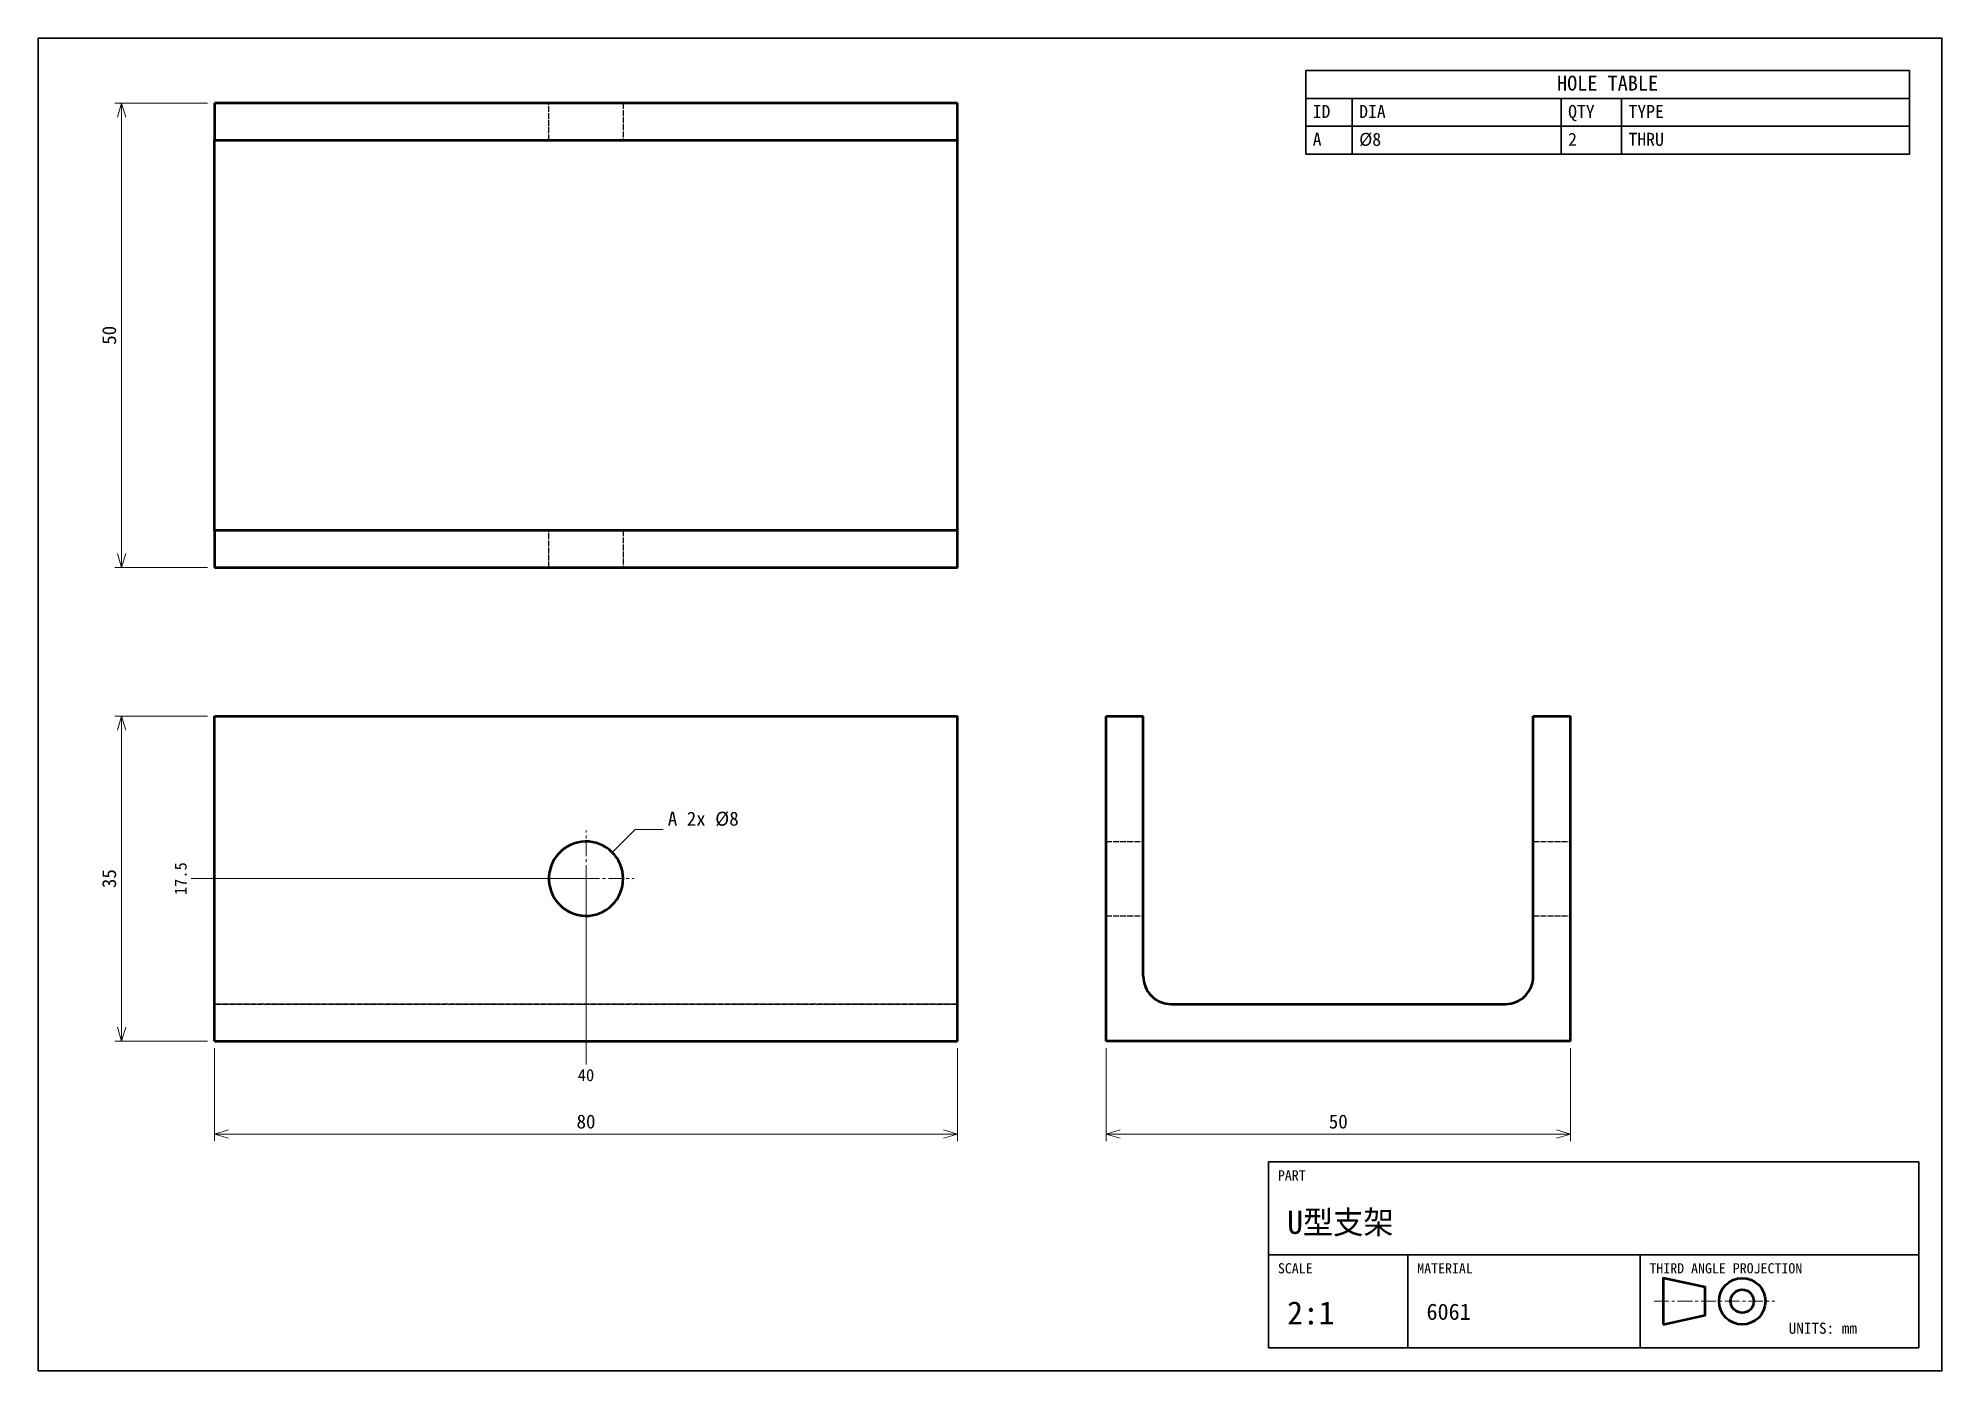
# Model space of a CAD drawing. Header units: millimetres. Extents: x 5 to 415, y 5 to 292.
import ezdxf
from ezdxf.enums import TextEntityAlignment as Align

# ---------------------------------------------------------------- set-up
doc = ezdxf.new("R2010")
doc.units = ezdxf.units.MM
doc.linetypes.add('CENTER', pattern=[5.08, 3.175, -0.635, 0.635, -0.635])
doc.linetypes.add('DASHED', pattern=[1.524, 1.27, -0.254])
for name, color, linetype, lineweight in [('CENTER', 5, 'CENTER', 18), ('DIM', 3, 'CONTINUOUS', 18), ('FRAME', 7, 'CONTINUOUS', 35), ('HIDDEN', 1, 'DASHED', 25), ('TEXT', 7, 'CONTINUOUS', 25), ('VISIBLE', 7, 'CONTINUOUS', 50)]:
    doc.layers.add(name, color=color, linetype=linetype, lineweight=lineweight)

msp = doc.modelspace()

# ---------------------------------------------------------------- linework, layer by layer
at = {"layer": 'CENTER'}
for p, q in [((123, 100.6), (123, 121.4)), ((123, 100.6), (123, 121.4)), ((112.6, 111), (133.4, 111)), ((112.6, 111), (133.4, 111)), ((353, 20), (379, 20))]:
    msp.add_line(p, q, dxfattribs=at)
at = {"layer": 'DIM'}
for p, q in [((41.5, 278), (21.5, 278)), ((23, 178), (23, 278)), ((41.5, 178), (21.5, 178)), ((41.5, 146), (21.5, 146)), ((23, 76), (23, 146)), ((123, 111), (38, 111)), ((123, 111), (123, 71)), ((41.5, 76), (21.5, 76)), ((43, 74.5), (43, 54.5)), ((203, 74.5), (203, 54.5)), ((235, 74.5), (235, 54.5)), ((335, 74.5), (335, 54.5)), ((43, 56), (203, 56)), ((235, 56), (335, 56))]:
    msp.add_line(p, q, dxfattribs=at)
for points in [[(23.9, 275), (23, 278), (22.1, 275)], [(22.1, 181), (23, 178), (23.9, 181)], [(23.9, 143), (23, 146), (22.1, 143)], [(128.66, 116.66), (133.61, 121.61), (139.61, 121.61)], [(22.1, 79), (23, 76), (23.9, 79)], [(46, 56.9), (43, 56), (46, 55.1)], [(200, 55.1), (203, 56), (200, 56.9)], [(238, 56.9), (235, 56), (238, 55.1)], [(332, 55.1), (335, 56), (332, 56.9)]]:
    msp.add_lwpolyline(points, dxfattribs=at)
at = {"layer": 'FRAME'}
for p, q in [((278, 279), (408, 279)), ((288, 267), (288, 279)), ((333, 267), (333, 279)), ((346, 267), (346, 279)), ((278, 273), (408, 273)), ((270, 30), (410, 30)), ((300, 10), (300, 30)), ((350, 10), (350, 30))]:
    msp.add_line(p, q, dxfattribs=at)
for points in [[(5, 5), (415, 5), (415, 292), (5, 292), (5, 5)], [(278, 267), (408, 267), (408, 285), (278, 285), (278, 267)], [(270, 10), (410, 10), (410, 50), (270, 50), (270, 10)]]:
    msp.add_lwpolyline(points, dxfattribs=at)
at = {"layer": 'HIDDEN'}
for p, q in [((43, 278), (43, 178)), ((43, 278), (203, 278)), ((131, 278), (115, 278)), ((115, 278), (131, 278)), ((115, 270), (115, 278)), ((131, 278), (131, 270)), ((203, 278), (203, 178)), ((203, 270), (43, 270)), ((131, 270), (115, 270)), ((115, 270), (131, 270)), ((43, 186), (203, 186)), ((131, 186), (115, 186)), ((115, 186), (131, 186)), ((115, 178), (115, 186)), ((131, 186), (131, 178)), ((43, 178), (203, 178)), ((131, 178), (115, 178)), ((115, 178), (131, 178)), ((43, 90), (43, 146)), ((43, 146), (43, 76)), ((43, 90), (43, 146)), ((43, 146), (203, 146)), ((203, 146), (43, 146)), ((203, 146), (43, 146)), ((203, 90), (203, 146)), ((203, 90), (203, 146)), ((203, 76), (203, 146)), ((243, 146), (235, 146)), ((235, 76), (235, 146)), ((243, 90), (243, 146)), ((335, 146), (327, 146)), ((327, 90), (327, 146)), ((335, 146), (335, 76)), ((235, 111), (235, 119)), ((235, 119), (235, 103)), ((235, 119), (243, 119)), ((243, 103), (243, 119)), ((243, 119), (243, 111)), ((327, 103), (327, 119)), ((327, 119), (327, 111)), ((327, 119), (335, 119)), ((335, 111), (335, 119)), ((335, 119), (335, 103)), ((235, 103), (235, 111)), ((243, 111), (243, 103)), ((327, 111), (327, 103)), ((335, 103), (335, 111)), ((235, 103), (243, 103)), ((327, 103), (335, 103)), ((43, 90), (43, 84)), ((43, 84), (43, 90)), ((203, 84), (203, 90)), ((203, 90), (203, 84)), ((43, 84), (203, 84)), ((203, 84), (43, 84)), ((249, 84), (321, 84)), ((43, 76), (203, 76)), ((335, 76), (235, 76))]:
    msp.add_line(p, q, dxfattribs=at)
for points in [[(131, 111), (130.96, 110.2), (130.84, 109.41), (130.64, 108.64), (130.37, 107.89), (130.03, 107.17), (129.61, 106.49), (129.13, 105.86), (128.59, 105.27), (127.99, 104.75), (127.34, 104.28), (126.65, 103.88), (125.92, 103.55), (125.17, 103.3), (124.39, 103.12), (123.6, 103.02), (122.8, 103), (122.01, 103.06), (121.22, 103.2), (120.45, 103.42), (119.71, 103.71), (119, 104.07), (118.33, 104.5), (117.71, 105), (117.14, 105.56), (116.62, 106.17), (116.17, 106.83), (115.79, 107.53), (115.48, 108.26), (115.25, 109.03), (115.09, 109.81), (115.01, 110.6), (115.01, 111.4), (115.09, 112.19), (115.25, 112.97), (115.48, 113.74), (115.79, 114.47), (116.17, 115.17), (116.62, 115.83), (117.14, 116.44), (117.71, 117), (118.33, 117.5), (119, 117.93), (119.71, 118.29), (120.45, 118.58), (121.22, 118.8), (122.01, 118.94), (122.8, 119), (123.6, 118.98), (124.39, 118.88), (125.17, 118.7), (125.92, 118.45), (126.65, 118.12), (127.34, 117.72), (127.99, 117.25), (128.59, 116.73), (129.13, 116.14), (129.61, 115.51), (130.03, 114.83), (130.37, 114.11), (130.64, 113.36), (130.84, 112.59), (130.96, 111.8), (131, 111)], [(131, 111), (130.96, 110.2), (130.84, 109.41), (130.64, 108.64), (130.37, 107.89), (130.03, 107.17), (129.61, 106.49), (129.13, 105.86), (128.59, 105.27), (127.99, 104.75), (127.34, 104.28), (126.65, 103.88), (125.92, 103.55), (125.17, 103.3), (124.39, 103.12), (123.6, 103.02), (122.8, 103), (122.01, 103.06), (121.22, 103.2), (120.45, 103.42), (119.71, 103.71), (119, 104.07), (118.33, 104.5), (117.71, 105), (117.14, 105.56), (116.62, 106.17), (116.17, 106.83), (115.79, 107.53), (115.48, 108.26), (115.25, 109.03), (115.09, 109.81), (115.01, 110.6), (115.01, 111.4), (115.09, 112.19), (115.25, 112.97), (115.48, 113.74), (115.79, 114.47), (116.17, 115.17), (116.62, 115.83), (117.14, 116.44), (117.71, 117), (118.33, 117.5), (119, 117.93), (119.71, 118.29), (120.45, 118.58), (121.22, 118.8), (122.01, 118.94), (122.8, 119), (123.6, 118.98), (124.39, 118.88), (125.17, 118.7), (125.92, 118.45), (126.65, 118.12), (127.34, 117.72), (127.99, 117.25), (128.59, 116.73), (129.13, 116.14), (129.61, 115.51), (130.03, 114.83), (130.37, 114.11), (130.64, 113.36), (130.84, 112.59), (130.96, 111.8), (131, 111)], [(131, 111), (130.96, 111.8), (130.84, 112.59), (130.64, 113.36), (130.37, 114.11), (130.03, 114.83), (129.61, 115.51), (129.13, 116.14), (128.59, 116.73), (127.99, 117.25), (127.34, 117.72), (126.65, 118.12), (125.92, 118.45), (125.17, 118.7), (124.39, 118.88), (123.6, 118.98), (122.8, 119), (122.01, 118.94), (121.22, 118.8), (120.45, 118.58), (119.71, 118.29), (119, 117.93), (118.33, 117.5), (117.71, 117), (117.14, 116.44), (116.62, 115.83), (116.17, 115.17), (115.79, 114.47), (115.48, 113.74), (115.25, 112.97), (115.09, 112.19), (115.01, 111.4), (115.01, 110.6), (115.09, 109.81), (115.25, 109.03), (115.48, 108.26), (115.79, 107.53), (116.17, 106.83), (116.62, 106.17), (117.14, 105.56), (117.71, 105), (118.33, 104.5), (119, 104.07), (119.71, 103.71), (120.45, 103.42), (121.22, 103.2), (122.01, 103.06), (122.8, 103), (123.6, 103.02), (124.39, 103.12), (125.17, 103.3), (125.92, 103.55), (126.65, 103.88), (127.34, 104.28), (127.99, 104.75), (128.59, 105.27), (129.13, 105.86), (129.61, 106.49), (130.03, 107.17), (130.37, 107.89), (130.64, 108.64), (130.84, 109.41), (130.96, 110.2), (131, 111)], [(243, 90), (243.03, 89.41), (243.12, 88.83), (243.26, 88.26), (243.46, 87.7), (243.71, 87.17), (244.01, 86.67), (244.36, 86.19), (244.76, 85.76), (245.19, 85.36), (245.67, 85.01), (246.17, 84.71), (246.7, 84.46), (247.26, 84.26), (247.83, 84.12), (248.41, 84.03), (249, 84)], [(321, 84), (321.59, 84.03), (322.17, 84.12), (322.74, 84.26), (323.3, 84.46), (323.83, 84.71), (324.33, 85.01), (324.81, 85.36), (325.24, 85.76), (325.64, 86.19), (325.99, 86.67), (326.29, 87.17), (326.54, 87.7), (326.74, 88.26), (326.88, 88.83), (326.97, 89.41), (327, 90)]]:
    msp.add_lwpolyline(points, dxfattribs=at)
at = {"layer": 'VISIBLE'}
for p, q in [((43, 278), (43, 270)), ((203, 278), (43, 278)), ((203, 270), (203, 278)), ((43, 264), (43, 270)), ((43, 270), (203, 270)), ((203, 264), (203, 270)), ((43, 192), (43, 264)), ((203, 192), (203, 264)), ((43, 186), (43, 192)), ((203, 186), (203, 192)), ((43, 186), (43, 178)), ((203, 186), (43, 186)), ((203, 178), (203, 186)), ((43, 178), (203, 178)), ((43, 76), (43, 146)), ((43, 146), (203, 146)), ((203, 76), (203, 146)), ((235, 146), (243, 146)), ((235, 76), (235, 146)), ((243, 90), (243, 146)), ((327, 90), (327, 146)), ((327, 146), (335, 146)), ((335, 76), (335, 146)), ((249, 84), (321, 84)), ((43, 76), (203, 76)), ((335, 76), (235, 76))]:
    msp.add_line(p, q, dxfattribs=at)
for points in [[(131, 111), (130.96, 111.8), (130.84, 112.59), (130.64, 113.36), (130.37, 114.11), (130.03, 114.83), (129.61, 115.51), (129.13, 116.14), (128.59, 116.73), (127.99, 117.25), (127.34, 117.72), (126.65, 118.12), (125.92, 118.45), (125.17, 118.7), (124.39, 118.88), (123.6, 118.98), (122.8, 119), (122.01, 118.94), (121.22, 118.8), (120.45, 118.58), (119.71, 118.29), (119, 117.93), (118.33, 117.5), (117.71, 117), (117.14, 116.44), (116.62, 115.83), (116.17, 115.17), (115.79, 114.47), (115.48, 113.74), (115.25, 112.97), (115.09, 112.19), (115.01, 111.4), (115.01, 110.6), (115.09, 109.81), (115.25, 109.03), (115.48, 108.26), (115.79, 107.53), (116.17, 106.83), (116.62, 106.17), (117.14, 105.56), (117.71, 105), (118.33, 104.5), (119, 104.07), (119.71, 103.71), (120.45, 103.42), (121.22, 103.2), (122.01, 103.06), (122.8, 103), (123.6, 103.02), (124.39, 103.12), (125.17, 103.3), (125.92, 103.55), (126.65, 103.88), (127.34, 104.28), (127.99, 104.75), (128.59, 105.27), (129.13, 105.86), (129.61, 106.49), (130.03, 107.17), (130.37, 107.89), (130.64, 108.64), (130.84, 109.41), (130.96, 110.2), (131, 111)], [(243, 90), (243.03, 89.41), (243.12, 88.83), (243.26, 88.26), (243.46, 87.7), (243.71, 87.17), (244.01, 86.67), (244.36, 86.19), (244.76, 85.76), (245.19, 85.36), (245.67, 85.01), (246.17, 84.71), (246.7, 84.46), (247.26, 84.26), (247.83, 84.12), (248.41, 84.03), (249, 84)], [(321, 84), (321.59, 84.03), (322.17, 84.12), (322.74, 84.26), (323.3, 84.46), (323.83, 84.71), (324.33, 85.01), (324.81, 85.36), (325.24, 85.76), (325.64, 86.19), (325.99, 86.67), (326.29, 87.17), (326.54, 87.7), (326.74, 88.26), (326.88, 88.83), (326.97, 89.41), (327, 90)], [(355, 15), (364, 17), (364, 23), (355, 25), (355, 15)]]:
    msp.add_lwpolyline(points, dxfattribs=at)
for radius in [5, 2.5]:
    msp.add_circle((372, 20), radius, dxfattribs=at)

# ---------------------------------------------------------------- texts
at = {"layer": 'TEXT'}
for s, height, p in [('HOLE TABLE', 3.2, (343, 280.7)), ('40', 2.6, (123, 67.4)), ('80', 3, (123, 57.2)), ('50', 3, (285, 57.2))]:
    msp.add_text(s, height=height, dxfattribs=at).set_placement(p, align=Align.CENTER)
for s, height, p in [('ID', 2.8, (279.5, 274.8)), ('DIA', 2.8, (289.5, 274.8)), ('QTY', 2.8, (334.5, 274.8)), ('TYPE', 2.8, (347.5, 274.8)), ('A', 2.8, (279.5, 268.8)), ('Ø8', 2.8, (289.5, 268.8)), ('2', 2.8, (334.5, 268.8)), ('THRU', 2.8, (347.5, 268.8)), ('A 2x Ø8', 3, (140.61, 122.41)), ('PART', 2.2, (272, 46)), ('U型支架', 5, (274, 34.5)), ('SCALE', 2.2, (272, 26)), ('MATERIAL', 2.2, (302, 26)), ('THIRD ANGLE PROJECTION', 2.2, (352, 26)), ('2:1', 5, (274, 15)), ('6061', 3.5, (304, 16)), ('UNITS: mm', 2.4, (382, 13))]:
    msp.add_text(s, height=height, dxfattribs=at).set_placement(p)
for s, height, p in [('50', 3, (21.8, 228)), ('35', 3, (21.8, 111)), ('17.5', 2.6, (37, 111))]:
    msp.add_text(s, height=height, rotation=90, dxfattribs=at).set_placement(p, align=Align.CENTER)

doc.saveas('drawing.dxf')
